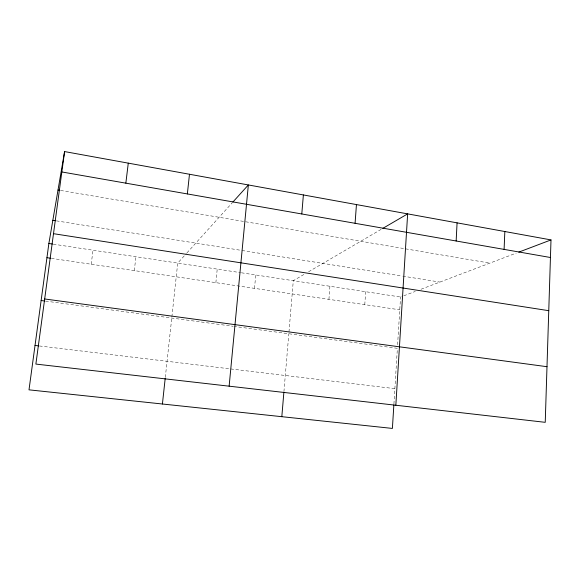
<?xml version="1.0" encoding="UTF-8"?>
<svg xmlns="http://www.w3.org/2000/svg" width="580" height="580" viewBox="0 0 580 580"><rect width="100%" height="100%" fill="white"/><g stroke="black" fill="none" stroke-linecap="round" stroke-linejoin="round"><path stroke-width="0.43" stroke-dasharray="2.9 2.17" d="M393.914 404.021L397.373 348.326L233.943 326.395M397.59 344.745L400.555 297.018L403.013 296.083M364.776 304.645L365.668 291.704M328.925 299.352L329.926 286.266M283.932 391.609L288.818 333.761M288.97 331.992L293.299 280.691L304.783 273.977M254.504 288.361L255.744 274.971M215.869 282.649L217.225 269.113M165.315 377.312L177.719 263.095L186.332 253.569M134.299 270.599L135.93 256.737M91.219 264.241L92.996 250.198M186.934 252.902L232.268 202.746M308.567 271.766L381.328 229.252M403.832 295.771L415.295 291.421M421.022 289.246L516.251 253.097M39.462 345.97L394.864 388.651M45.602 301.121L233.058 326.279M51.373 258.354L399.758 309.814M53.288 244.158L240.519 272.651M241.411 272.788L400.555 297.018M56.412 220.864L241.12 250.343M241.998 250.48L401.954 276.015M402.839 276.152L439.923 282.076M60.661 190.457L489.861 263.117"/><path stroke-width="0.87" d="M551 239.91L545.236 422.327L35.88 364.08L64.59 151.576L551 239.91L518.788 252.133M504.1 249.393L504.832 231.521M456.148 240.997L457.076 222.85M393.856 404.92L392.399 428.424L29 389.84L48.872 243.484L64.59 151.576M395.836 405.239L407.646 213.875L382.887 228.339M355.083 223.3L356.446 204.573M281.822 416.686L283.859 392.508M301.788 213.969L303.383 194.938M229.129 386.178L248.356 184.947L232.87 202.072M187.355 193.93L189.479 174.254M162.415 404.006L165.22 378.203M125.846 183.157L128.274 163.139M35.032 345.441L38.577 345.868M41.129 300.52L44.711 300.998M44.674 298.976L546.998 366.705M46.944 257.694L50.482 258.223M48.872 243.484L52.403 244.02M53.498 233.682L548.767 310.684M52.838 220.291L55.52 220.719M58.014 190.015L59.783 190.312M61.835 171.956L550.442 257.505"/></g></svg>
